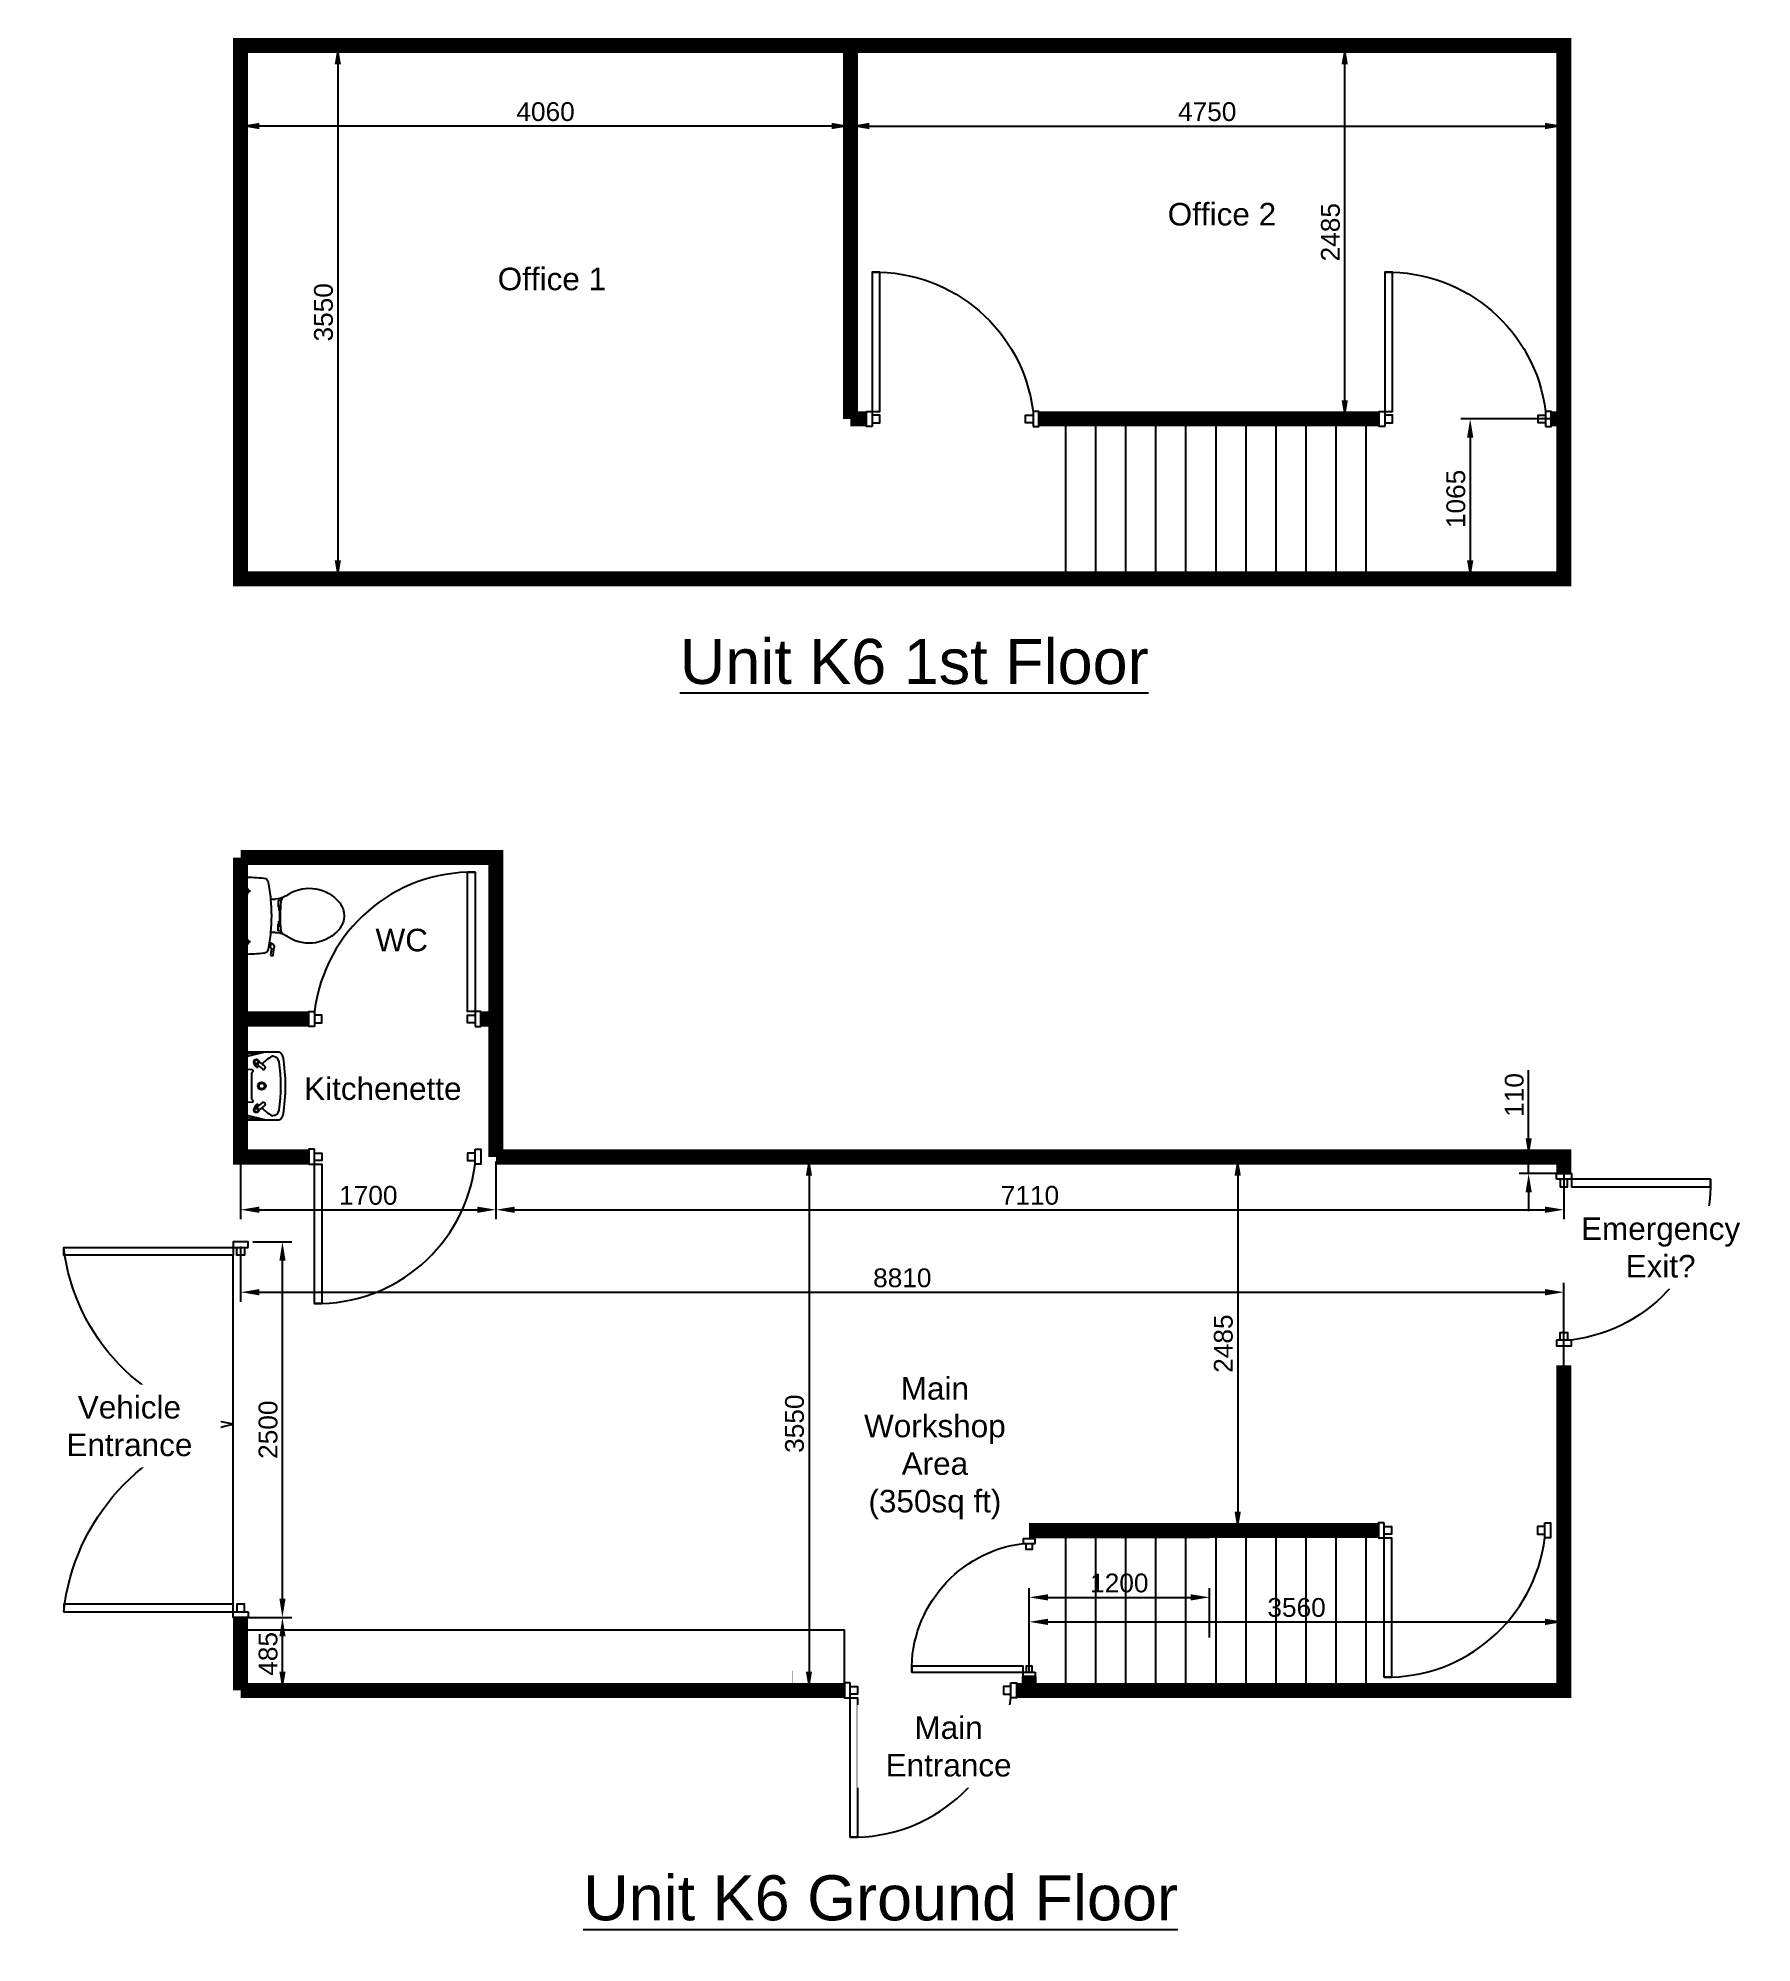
# Model space of a CAD drawing. Header units: millimetres. Extents: x 29062 to 40473, y 44294 to 56972.
import ezdxf

# ---------------------------------------------------------------- set-up
doc = ezdxf.new("R2010")
doc.units = ezdxf.units.MM
doc.linetypes.add('ACAD_ISO03W100', pattern=[30, 12, -18])
for name, color, linetype in [('230-Fittings', 1, 'Continuous'), ('240-Plumbing', 1, 'Continuous'), ('Dimensions', 4, 'Continuous'), ('Room Text', 1, 'Continuous')]:
    doc.layers.add(name, color=color, linetype=linetype)
doc.styles.add('Room Text', font='arial_0.ttf')
doc.styles.get("Standard").update_dxf_attribs({"font": 'arial_0.ttf'})
doc.dimstyles.new('ISO-25', dxfattribs={"dimtxt": 2.5, "dimasz": 2.5, "dimexe": 1.25, "dimexo": 0.625, "dimtad": 1, "dimtxsty": 'Standard', "dimcen": 2.5, "dimadec": 0, "dimazin": 0, "dimtfac": 1, "dimtmove": 0, "dimatfit": 3, "dimfxl": 1, "dimarcsym": 0})

# ---------------------------------------------------------------- blocks, each defined once
blk = doc.blocks.new('wc-pan')
at = {"layer": '240-Plumbing'}
for p, q in [((248, 0), (-248, 0)), ((-142, -45), (-184, -45)), ((-163, -66), (-163, -24)), ((193, -45), (153, -45)), ((173, -65), (173, -25)), ((-111, -200), (-111, -230)), ((-101, -250), (-57, -250)), ((-101, -271), (-101, -250)), ((-67, -250), (-67, -268)), ((-57, -250), (-57, -267)), ((101, -250), (57, -250)), ((57, -250), (57, -266)), ((67, -250), (67, -267)), ((101, -270), (101, -250)), ((111, -230), (111, -200)), ((179, -192), (183, -206)), ((182, -202), (210, -196)), ((211, -197), (209, -187)), ((262, -216), (210, -224)), ((222, -205), (259, -200)), ((265, -204), (266, -210)), ((-57, -255), (-35, -255)), ((-35, -255), (-35, -260)), ((-35, -260), (35, -260)), ((57, -255), (35, -255)), ((35, -255), (35, -260))]:
    blk.add_line(p, q, dxfattribs=at)
for centre in [(-163, -45), (173, -45)]:
    blk.add_circle(centre, 12, dxfattribs=at)
for centre, radius, start, end in [((-214, -27), 43.4, 141.7698, 181.0192), ((893, -28), 1150, 180, 186.3309), ((214, -27), 43.4, 358.9808, 38.2302), ((-893, -28), 1150, 353.6509, 360), ((-217, -151), 34, 186.3309, 259.2904), ((0, 995), 1200, 259.2904, 264.6981), ((-240, -230), 129, 326.1571, 0), ((0, 993), 1198, 264.6981, 275.3019), ((0, 995), 1200, 275.3019, 280.7271), ((240, -230), 129, 180, 213.8429), ((207, -199), 25, 195.9272, 278.4779), ((221, -195), 10, 191.8886, 277.2238), ((217, -151), 33.5, 280.7271, 353.6509), ((260, -205), 5, 15.7398, 97.2238), ((262, -211), 5, 278.4779, 15.7398), ((80, -456), 263, 148.9077, 230.8792), ((241, -553), 450, 146.1571, 148.9077), ((-101, -292), 20, 96.9358, 142.58), ((9, -1191), 926, 84.3005, 96.9358), ((-80, -456), 263, 309.1208, 31.0923), ((99, -289), 20, 37.7817, 84.3005), ((-241, -553), 450, 31.0923, 33.8429), ((0, -555), 135, 230.8792, 309.1208)]:
    blk.add_arc(centre, radius, start, end, dxfattribs=at)
blk = doc.blocks.new('basin-450x300')
at = {"layer": '240-Plumbing'}
for p, q in [((-241, 0), (241, 0)), ((-241, 0), (-241, -12)), ((241, -12), (241, 0)), ((-241, -12), (183, -12)), ((-225, -161), (-210, -19)), ((-225, -24), (-225, -256)), ((-225, -161), (-194, -34)), ((-213, -12), (-202, -12)), ((202, -12), (-202, -12)), ((187, -28), (-187, -28)), ((-163, -121), (-132, -160)), ((-128, -104), (-152, -89)), ((-144, -106), (-113, -145)), ((-108, -77), (-110, -44)), ((83, -72), (-83, -72)), ((108, -77), (110, -44)), ((144, -106), (113, -145)), ((128, -104), (152, -89)), ((163, -121), (132, -160)), ((225, -161), (194, -34)), ((213, -12), (202, -12)), ((225, -161), (210, -19)), ((213, -12), (241, -12)), ((225, -161), (213, -50)), ((225, -256), (225, -24))]:
    blk.add_line(p, q, dxfattribs=at)
for centre, radius in [((-161, -105), 16.4), ((-161, -105), 12.1), ((0, -141), 26.1), ((0, -141), 18.1), ((161, -105), 16.4), ((161, -105), 12.1)]:
    blk.add_circle(centre, radius, dxfattribs=at)
for centre, radius, start, end in [((-213, -24), 12.1, 90, 180), ((-202, -20), 8.04, 90, 173.8298), ((-187, -36), 8.04, 90, 166.373), ((330, -488), 589, 140.8108, 141.5853), ((-132, -111), 8.04, 320.8108, 61.1683), ((-100, -75), 8.04, 193.022, 316.1384), ((330, -488), 589, 135.3742, 136.1384), ((-83, -80), 8.04, 90, 135.3742), ((-83, -80), 8.04, 90, 135.3742), ((83, -80), 8.04, 44.6258, 90), ((83, -80), 8.04, 44.6258, 90), ((-330, -488), 589, 43.8616, 44.6258), ((100, -75), 8.04, 223.8616, 346.978), ((132, -111), 8.04, 118.8317, 219.1892), ((-330, -488), 589, 38.4147, 39.1892), ((187, -36), 8.04, 13.627, 90), ((202, -20), 8.04, 6.1702, 90), ((213, -24), 12.1, 0, 90), ((-190, -212), 8.04, 153.5464, 180.3778), ((-153, -212), 44.6, 180.3778, 259.5182), ((166, -434), 428, 136.9378, 148.129), ((-122, -153), 12.1, 218.446, 38.446), ((122, -153), 12.1, 141.554, 321.554), ((-166, -434), 428, 31.871, 43.0622), ((153, -212), 44.6, 280.4818, 359.6222), ((190, -212), 8.04, 359.6222, 26.4536), ((-184, -239), 44.6, 201.8532, 259.5182), ((0, 787), 1087, 259.8409, 280.1591), ((0, 815), 1083, 261.4447, 278.5553), ((184, -239), 44.6, 280.4818, 338.1468)]:
    blk.add_arc(centre, radius, start, end, dxfattribs=at)
blk = doc.blocks.new('Single Door')
at = {"linetype": 'Continuous', "lineweight": -3}
for points in [[(38233, 49696), (38233, 49734), (38333, 49734), (38333, 49696)], [(38258, 49696), (38258, 49646), (38308, 49646), (38308, 49696)], [(38333, 49696), (38333, 49646), (39260, 49646), (39260, 49696)], [(38233, 48626), (38233, 48588), (38333, 48588), (38333, 48626)], [(38258, 48626), (38258, 48676), (38308, 48676), (38308, 48626)]]:
    blk.add_lwpolyline(points, close=True, dxfattribs=at)
at = {"linetype": 'Continuous', "lineweight": -3, "extrusion": (0, 0, -1)}
blk.add_arc((-38201, 49677), 1059, 178.9338, 262.8773, dxfattribs=at)
blk = doc.blocks.new('*D19')
at = {"layer": 'DEFPOINTS', "color": 0, "transparency": 16777216}
for p in [(33841, 49525), (32421, 45975), (34195, 45975)]:
    blk.add_point(p, dxfattribs=at)
at = {"layer": 'Dimensions', "color": 0, "lineweight": -2, "transparency": 16777216}
for p, q in [((33873, 49525), (34257, 49525)), ((34195, 49400), (34195, 46100)), ((32452, 45975), (34257, 45975))]:
    blk.add_line(p, q, dxfattribs=at)
at = {"layer": 'Dimensions', "color": 0, "transparency": 16777216}
for points in [[(34174, 49400), (34215, 49400), (34195, 49525)], [(34174, 46100), (34215, 46100), (34195, 45975)]]:
    blk.add_solid(points, dxfattribs=at)
at = {"layer": 'Dimensions', "color": 0, "transparency": 16777216, "insert": (34099, 47750), "char_height": 125, "attachment_point": 5, "rotation": 90}
blk.add_mtext('3550', dxfattribs=at)
blk = doc.blocks.new('*D21')
at = {"layer": 'DEFPOINTS', "color": 0, "transparency": 16777216}
for p in [(30411, 48960), (39221, 48625), (39221, 47975)]:
    blk.add_point(p, dxfattribs=at)
at = {"layer": 'Dimensions', "color": 0, "lineweight": -2, "transparency": 16777216}
for p, q in [((30411, 48929), (30411, 48562)), ((39221, 48006), (39221, 48687)), ((30536, 48625), (39096, 48625))]:
    blk.add_line(p, q, dxfattribs=at)
at = {"layer": 'Dimensions', "color": 0, "transparency": 16777216}
for points in [[(30536, 48646), (30536, 48604), (30411, 48625)], [(39096, 48646), (39096, 48604), (39221, 48625)]]:
    blk.add_solid(points, dxfattribs=at)
at = {"layer": 'Dimensions', "color": 0, "transparency": 16777216, "insert": (34816, 48720), "char_height": 125, "attachment_point": 5}
blk.add_mtext('8810', dxfattribs=at)
blk = doc.blocks.new('*D22')
at = {"layer": 'DEFPOINTS', "color": 0, "transparency": 16777216}
for p in [(30461, 48960), (30689, 48960), (30461, 46460)]:
    blk.add_point(p, dxfattribs=at)
at = {"layer": 'Dimensions', "color": 0, "lineweight": -2, "transparency": 16777216}
for p, q in [((30492, 48960), (30752, 48960)), ((30689, 46585), (30689, 48835)), ((30492, 46460), (30752, 46460))]:
    blk.add_line(p, q, dxfattribs=at)
at = {"layer": 'Dimensions', "color": 0, "transparency": 16777216}
for points in [[(30669, 48835), (30710, 48835), (30689, 48960)], [(30669, 46585), (30710, 46585), (30689, 46460)]]:
    blk.add_solid(points, dxfattribs=at)
at = {"layer": 'Dimensions', "color": 0, "transparency": 16777216, "insert": (30594, 47710), "char_height": 125, "attachment_point": 5, "rotation": 90}
blk.add_mtext('2500', dxfattribs=at)
blk = doc.blocks.new('*D23')
at = {"layer": 'DEFPOINTS', "color": 0, "transparency": 16777216}
for p in [(30411, 46460), (30689, 46460), (30411, 45975)]:
    blk.add_point(p, dxfattribs=at)
at = {"layer": 'Dimensions', "color": 0, "lineweight": -2, "transparency": 16777216}
for p, q in [((30442, 46460), (30752, 46460)), ((30689, 46100), (30689, 46335)), ((30442, 45975), (30752, 45975))]:
    blk.add_line(p, q, dxfattribs=at)
at = {"layer": 'Dimensions', "color": 0, "transparency": 16777216}
for points in [[(30669, 46335), (30710, 46335), (30689, 46460)], [(30669, 46100), (30710, 46100), (30689, 45975)]]:
    blk.add_solid(points, dxfattribs=at)
at = {"layer": 'Dimensions', "color": 0, "transparency": 16777216, "insert": (30594, 46218), "char_height": 125, "attachment_point": 5, "rotation": 90}
blk.add_mtext('485', dxfattribs=at)
blk = doc.blocks.new('*D24')
at = {"layer": 'DEFPOINTS', "color": 0, "transparency": 16777216}
for p in [(30411, 49525), (32111, 49525), (32111, 49174)]:
    blk.add_point(p, dxfattribs=at)
at = {"layer": 'Dimensions', "color": 0, "lineweight": -2, "transparency": 16777216}
for p, q in [((30411, 49494), (30411, 49111)), ((32111, 49494), (32111, 49111)), ((30536, 49174), (31986, 49174))]:
    blk.add_line(p, q, dxfattribs=at)
at = {"layer": 'Dimensions', "color": 0, "transparency": 16777216}
for points in [[(30536, 49195), (30536, 49153), (30411, 49174)], [(31986, 49195), (31986, 49153), (32111, 49174)]]:
    blk.add_solid(points, dxfattribs=at)
at = {"layer": 'Dimensions', "color": 0, "transparency": 16777216, "insert": (31261, 49269), "char_height": 125, "attachment_point": 5}
blk.add_mtext('1700', dxfattribs=at)
blk = doc.blocks.new('*D25')
at = {"layer": 'DEFPOINTS', "color": 0, "transparency": 16777216}
for p in [(32111, 49525), (39221, 49525), (39221, 49174)]:
    blk.add_point(p, dxfattribs=at)
at = {"layer": 'Dimensions', "color": 0, "lineweight": -2, "transparency": 16777216}
for p, q in [((32111, 49494), (32111, 49111)), ((39221, 49494), (39221, 49111)), ((32236, 49174), (39096, 49174))]:
    blk.add_line(p, q, dxfattribs=at)
at = {"layer": 'Dimensions', "color": 0, "transparency": 16777216}
for points in [[(32236, 49195), (32236, 49153), (32111, 49174)], [(39096, 49195), (39096, 49153), (39221, 49174)]]:
    blk.add_solid(points, dxfattribs=at)
at = {"layer": 'Dimensions', "color": 0, "transparency": 16777216, "insert": (35666, 49269), "char_height": 125, "attachment_point": 5}
blk.add_mtext('7110', dxfattribs=at)
blk = doc.blocks.new('*D26')
at = {"layer": 'DEFPOINTS', "color": 0, "transparency": 16777216}
for p in [(35666, 49525), (36421, 47040), (37049, 47040)]:
    blk.add_point(p, dxfattribs=at)
at = {"layer": 'Dimensions', "color": 0, "lineweight": -2, "transparency": 16777216}
for p, q in [((35697, 49525), (37111, 49525)), ((37049, 49400), (37049, 47165)), ((36452, 47040), (37111, 47040))]:
    blk.add_line(p, q, dxfattribs=at)
at = {"layer": 'Dimensions', "color": 0, "transparency": 16777216}
for points in [[(37028, 49400), (37070, 49400), (37049, 49525)], [(37028, 47165), (37070, 47165), (37049, 47040)]]:
    blk.add_solid(points, dxfattribs=at)
at = {"layer": 'Dimensions', "color": 0, "transparency": 16777216, "insert": (36954, 48283), "char_height": 125, "attachment_point": 5, "rotation": 90}
blk.add_mtext('2485', dxfattribs=at)
blk = doc.blocks.new('*D27')
at = {"layer": 'DEFPOINTS', "color": 0, "transparency": 16777216}
for p in [(39221, 46431), (35661, 46066), (39221, 46066)]:
    blk.add_point(p, dxfattribs=at)
at = {"layer": 'Dimensions', "color": 0, "lineweight": -2, "transparency": 16777216}
for p, q in [((35661, 46097), (35661, 46494)), ((35786, 46431), (39096, 46431)), ((39221, 46097), (39221, 46494))]:
    blk.add_line(p, q, dxfattribs=at)
at = {"layer": 'Dimensions', "color": 0, "transparency": 16777216}
for points in [[(35786, 46452), (35786, 46410), (35661, 46431)], [(39096, 46452), (39096, 46410), (39221, 46431)]]:
    blk.add_solid(points, dxfattribs=at)
at = {"layer": 'Dimensions', "color": 0, "transparency": 16777216, "insert": (37441, 46526), "char_height": 125, "attachment_point": 5}
blk.add_mtext('3560', dxfattribs=at)
blk = doc.blocks.new('*D29')
at = {"layer": 'DEFPOINTS', "color": 0, "transparency": 16777216}
for p in [(34431, 46379), (30411, 45975), (34431, 45975)]:
    blk.add_point(p, dxfattribs=at)
at = {"layer": 'Dimensions', "color": 0, "lineweight": -2, "transparency": 16777216}
for p, q in [((30411, 45976), (30411, 46380)), ((30413, 46379), (34428, 46379)), ((34431, 45976), (34431, 46380))]:
    blk.add_line(p, q, dxfattribs=at)
at = {"layer": 'Dimensions', "color": 0, "transparency": 16777216}
for points in [[(30413, 46380), (30413, 46379), (30411, 46379)], [(34428, 46380), (34428, 46379), (34431, 46379)]]:
    blk.add_solid(points, dxfattribs=at)
at = {"layer": 'Dimensions', "color": 0, "transparency": 16777216, "insert": (32421, 46381), "char_height": 2.5, "attachment_point": 5}
blk.add_mtext('4020', dxfattribs=at)
blk = doc.blocks.new('*D30')
at = {"layer": 'DEFPOINTS', "color": 0, "transparency": 16777216}
for p in [(38986, 49525), (39221, 49525), (39221, 49415)]:
    blk.add_point(p, dxfattribs=at)
at = {"layer": 'Dimensions', "color": 0, "lineweight": -2, "transparency": 16777216}
for p, q in [((38986, 49650), (38986, 50102)), ((39189, 49525), (38924, 49525)), ((38986, 49415), (38986, 49525)), ((39189, 49415), (38924, 49415)), ((38986, 49290), (38986, 49165))]:
    blk.add_line(p, q, dxfattribs=at)
at = {"layer": 'Dimensions', "color": 0, "transparency": 16777216}
for points in [[(38966, 49650), (39007, 49650), (38986, 49525)], [(38966, 49290), (39007, 49290), (38986, 49415)]]:
    blk.add_solid(points, dxfattribs=at)
at = {"layer": 'Dimensions', "color": 0, "transparency": 16777216, "insert": (38891, 49938), "char_height": 125, "attachment_point": 5, "rotation": 90}
blk.add_mtext('110', dxfattribs=at)
blk = doc.blocks.new('*D33')
at = {"layer": 'DEFPOINTS', "color": 0, "transparency": 16777216}
for p in [(33841, 56922), (31058, 53372), (32421, 53372)]:
    blk.add_point(p, dxfattribs=at)
at = {"layer": 'Dimensions', "color": 0, "lineweight": -2, "transparency": 16777216}
for p, q in [((33810, 56922), (30996, 56922)), ((31058, 56797), (31058, 53497)), ((32389, 53372), (30996, 53372))]:
    blk.add_line(p, q, dxfattribs=at)
at = {"layer": 'Dimensions', "color": 0, "transparency": 16777216}
for points in [[(31037, 56797), (31079, 56797), (31058, 56922)], [(31037, 53497), (31079, 53497), (31058, 53372)]]:
    blk.add_solid(points, dxfattribs=at)
at = {"layer": 'Dimensions', "color": 0, "transparency": 16777216, "insert": (30963, 55147), "char_height": 125, "attachment_point": 5, "rotation": 90}
blk.add_mtext('3550', dxfattribs=at)
blk = doc.blocks.new('*D34')
at = {"layer": 'DEFPOINTS', "color": 0, "transparency": 16777216}
for p in [(36861, 46594), (35661, 46296), (36861, 46296)]:
    blk.add_point(p, dxfattribs=at)
at = {"layer": 'Dimensions', "color": 0, "lineweight": -2, "transparency": 16777216}
for p, q in [((35661, 46327), (35661, 46656)), ((36861, 46327), (36861, 46656)), ((35786, 46594), (36736, 46594))]:
    blk.add_line(p, q, dxfattribs=at)
at = {"layer": 'Dimensions', "color": 0, "transparency": 16777216}
for points in [[(35786, 46615), (35786, 46573), (35661, 46594)], [(36736, 46615), (36736, 46573), (36861, 46594)]]:
    blk.add_solid(points, dxfattribs=at)
at = {"layer": 'Dimensions', "color": 0, "transparency": 16777216, "insert": (36261, 46689), "char_height": 125, "attachment_point": 5}
blk.add_mtext('1200', dxfattribs=at)
blk = doc.blocks.new('*D35')
at = {"layer": 'DEFPOINTS', "color": 0, "transparency": 16777216}
for p in [(37473, 56922), (37762, 56922), (37473, 54437)]:
    blk.add_point(p, dxfattribs=at)
at = {"layer": 'Dimensions', "color": 0, "lineweight": -2, "transparency": 16777216}
for p, q in [((37504, 56922), (37824, 56922)), ((37762, 54562), (37762, 56797)), ((37504, 54437), (37824, 54437))]:
    blk.add_line(p, q, dxfattribs=at)
at = {"layer": 'Dimensions', "color": 0, "transparency": 16777216}
for points in [[(37741, 56797), (37783, 56797), (37762, 56922)], [(37741, 54562), (37783, 54562), (37762, 54437)]]:
    blk.add_solid(points, dxfattribs=at)
at = {"layer": 'Dimensions', "color": 0, "transparency": 16777216, "insert": (37667, 55680), "char_height": 125, "attachment_point": 5, "rotation": 90}
blk.add_mtext('2485', dxfattribs=at)
blk = doc.blocks.new('*D36')
at = {"layer": 'DEFPOINTS', "color": 0, "transparency": 16777216}
for p in [(30411, 56387), (30411, 55680), (34471, 55680)]:
    blk.add_point(p, dxfattribs=at)
at = {"layer": 'Dimensions', "color": 0, "lineweight": -2, "transparency": 16777216}
for p, q in [((30411, 55711), (30411, 56450)), ((34471, 55711), (34471, 56450)), ((34346, 56387), (30536, 56387))]:
    blk.add_line(p, q, dxfattribs=at)
at = {"layer": 'Dimensions', "color": 0, "transparency": 16777216}
for points in [[(30536, 56408), (30536, 56366), (30411, 56387)], [(34346, 56408), (34346, 56366), (34471, 56387)]]:
    blk.add_solid(points, dxfattribs=at)
at = {"layer": 'Dimensions', "color": 0, "transparency": 16777216, "insert": (32441, 56482), "char_height": 125, "attachment_point": 5}
blk.add_mtext('4060', dxfattribs=at)
blk = doc.blocks.new('*D37')
at = {"layer": 'DEFPOINTS', "color": 0, "transparency": 16777216}
for p in [(39221, 54437), (38597, 53372), (39221, 53372)]:
    blk.add_point(p, dxfattribs=at)
at = {"layer": 'Dimensions', "color": 0, "lineweight": -2, "transparency": 16777216}
for p, q in [((39189, 54437), (38534, 54437)), ((38597, 54312), (38597, 53497)), ((39189, 53372), (38534, 53372))]:
    blk.add_line(p, q, dxfattribs=at)
at = {"layer": 'Dimensions', "color": 0, "transparency": 16777216}
for points in [[(38576, 54312), (38618, 54312), (38597, 54437)], [(38576, 53497), (38618, 53497), (38597, 53372)]]:
    blk.add_solid(points, dxfattribs=at)
at = {"layer": 'Dimensions', "color": 0, "transparency": 16777216, "insert": (38502, 53905), "char_height": 125, "attachment_point": 5, "rotation": 90}
blk.add_mtext('1065', dxfattribs=at)
blk = doc.blocks.new('*D38')
at = {"layer": 'DEFPOINTS', "color": 0, "transparency": 16777216}
for p in [(34471, 56387), (39221, 56387), (39221, 56387)]:
    blk.add_point(p, dxfattribs=at)
at = {"layer": 'Dimensions', "color": 0, "lineweight": -2, "transparency": 16777216}
for p, q in [((34471, 56356), (34471, 56325)), ((34596, 56387), (39096, 56387)), ((39221, 56356), (39221, 56325))]:
    blk.add_line(p, q, dxfattribs=at)
at = {"layer": 'Dimensions', "color": 0, "transparency": 16777216}
for points in [[(34596, 56408), (34596, 56366), (34471, 56387)], [(39096, 56408), (39096, 56366), (39221, 56387)]]:
    blk.add_solid(points, dxfattribs=at)
at = {"layer": 'Dimensions', "color": 0, "transparency": 16777216, "insert": (36846, 56482), "char_height": 125, "attachment_point": 5}
blk.add_mtext('4750', dxfattribs=at)

msp = doc.modelspace()

# ---------------------------------------------------------------- linework, layer by layer
for points, const_width in [([(30410.507, 53372.147), (39220.506, 53372.147), (39220.506, 56922.152), (30410.507, 56922.152), (30410.507, 53372.147)], 100), ([(34470.506, 54437.152), (34470.506, 56922.152)], 100), ([(34578.181, 54437.152), (34470.506, 54437.152)], 100), ([(37990.77, 54437.153), (35724.937, 54437.154)], 100), ([(39220.506, 54437.152), (39137.526, 54437.152)], 100), ([(30863.751, 49525.047), (30410.507, 49525.046), (30410.507, 51517.878)], 100), ([(30410.507, 51517.878), (32110.507, 51517.878), (32110.507, 49525.046)], 100), ([(30863.751, 50443.531), (30410.507, 50443.531)], 100), ([(32010.507, 50443.531), (32110.507, 50443.531)], 100), ([(39220.506, 49415.046), (39220.506, 49525.046), (32110.507, 49525.046)], 100), ([(30863.751, 49525.047), (30410.507, 49525.046), (30410.508, 48960.044)], 1), ([(32110.507, 49525.046), (32010.507, 49525.046)], 1), ([(35660.505, 45975.041), (39220.506, 45975.041), (39220.506, 48137.55)], 100), ([(37985.749, 47040.046), (35660.505, 47040.046)], 100), ([(35660.505, 46983.561), (35660.505, 47040.046)], 1), ([(39132.506, 47040.047), (39220.506, 47040.047)], 1), ([(30410.507, 45975.041), (30410.507, 46460.041)], 100), ([(30410.507, 45975.041), (34430.507, 45975.041)], 100), ([(34430.507, 45975.666), (34430.507, 46105.666), (34085.507, 46105.666), (34085.507, 45975.041)], 1)]:
    msp.add_lwpolyline(points, dxfattribs=dict(const_width=const_width))
for points in [[(35902.483, 54437.152), (35902.483, 53372.147)], [(36102.483, 54437.152), (36102.483, 53372.147)], [(36302.483, 54437.152), (36302.483, 53372.147)], [(36502.483, 54437.152), (36502.483, 53372.147)], [(36702.483, 54437.152), (36702.483, 53372.147)], [(36702.483, 54437.152), (36702.483, 53372.147)], [(36902.483, 54437.152), (36902.483, 53372.147)], [(36902.483, 54437.152), (36902.483, 53372.147)], [(37102.483, 54437.152), (37102.483, 53372.147)], [(37302.483, 54437.152), (37302.483, 53372.147)], [(37302.483, 54437.152), (37302.483, 53372.147)], [(37502.483, 54437.152), (37502.483, 53372.147)], [(37702.483, 54437.152), (37702.483, 53372.147)], [(37902.483, 54437.152), (37902.483, 53372.147)], [(35902.483, 47040.046), (35902.483, 45975.041)], [(36102.483, 47040.046), (36102.483, 45975.041)], [(36302.483, 47040.046), (36302.483, 45975.041)], [(36502.483, 47040.046), (36502.483, 45975.041)], [(36702.483, 47040.046), (36702.483, 45975.041)], [(36702.483, 47040.046), (36702.483, 45975.041)], [(36902.483, 47040.046), (36902.483, 45975.041)], [(36902.483, 47040.046), (36902.483, 45975.041)], [(37102.483, 47040.046), (37102.483, 45975.041)], [(37302.483, 47040.046), (37302.483, 45975.041)], [(37302.483, 47040.046), (37302.483, 45975.041)], [(37502.483, 47040.046), (37502.483, 45975.041)], [(37702.483, 47040.046), (37702.483, 45975.041)], [(37902.483, 47040.046), (37902.483, 45975.041)]]:
    msp.add_lwpolyline(points)
at = {"linetype": 'ACAD_ISO03W100', "const_width": 1}
for points in [[(39137.526, 54437.152), (39137.526, 53455.747), (38078.77, 53455.747), (38078.77, 54437.153)], [(35660.505, 46983.561), (36860.505, 46983.561), (36860.505, 46066.156), (35660.505, 46066.156)]]:
    msp.add_lwpolyline(points, dxfattribs=at)
at = {"layer": 'Room Text'}
msp.add_line((30360.507, 46548.041), (30360.507, 48872.044), dxfattribs=at)
for points in [[(30460.508, 48922.044), (30460.508, 48960.044), (30360.507, 48960.044), (30360.507, 48922.044)], [(30360.507, 48922.044), (30360.507, 48872.044), (29232.807, 48872.044), (29232.807, 48922.044)], [(30435.507, 48922.044), (30435.507, 48872.044), (30385.507, 48872.044), (30385.507, 48922.044)], [(30360.507, 46498.041), (30360.507, 46548.041), (29232.807, 46548.042), (29232.807, 46498.042)], [(30435.507, 46498.041), (30435.507, 46548.041), (30385.507, 46548.041), (30385.507, 46498.041)], [(30460.508, 46498.041), (30460.508, 46460.041), (30360.507, 46460.041), (30360.507, 46498.041)]]:
    msp.add_lwpolyline(points, close=True, dxfattribs=at)
at = {"layer": 'Room Text', "extrusion": (0, 0, -1)}
for centre, radius, start, end in [((-30579.238, 49085.341), 1356.297, 279.2806267, 353.0848407), ((-30662.431, 46340.575), 1438.27, 6.2855531, 77.882249)]:
    msp.add_arc(centre, radius, start, end, dxfattribs=at)

# ---------------------------------------------------------------- block references
at = {"layer": '230-Fittings', "rotation": 90.00000000000001}
msp.add_blockref('basin-450x300', (30410.507, 49997.775), dxfattribs=at)
at = {"layer": '240-Plumbing', "xscale": -1, "rotation": 90}
msp.add_blockref('wc-pan', (30410.507, 51130.603), dxfattribs=at)
at = {"layer": 'Room Text', "rotation": 90}
for p in [(84312.482, 16154.467), (87725.071, 16154.467)]:
    msp.add_blockref('Single Door', p, dxfattribs=at)
at = {"layer": 'Room Text', "xscale": -1}
for p, rotation in [((-17723.794, 12160.846), 270), ((80598.052, 87809.532), 90), ((87720.051, 85322.732), 90), ((84164.809, 84257.727), 90)]:
    msp.add_blockref('Single Door', p, dxfattribs=dict(at, rotation=rotation))
at = {"layer": 'Room Text'}
msp.add_blockref('Single Door', (937.82, -319.255), dxfattribs=at)
at = {"layer": 'Room Text', "xscale": 0.8, "yscale": 0.8, "zscale": 0.8, "rotation": 180}
msp.add_blockref('Single Door', (66286.653, 85853.597), dxfattribs=at)

# ---------------------------------------------------------------- texts
at = {"layer": 'Dimensions', "char_height": 300, "width": 5087.49975, "attachment_point": 2, "style": 'Room Text', "bg_fill": 3, "box_fill_scale": 1.5, "bg_fill_color": 256, "bg_fill_transparency": 0}
for s, insert in [('{\\LUnit K6 1st Floor}', (34895.403, 52973.331)), ('{\\LUnit K6 Ground Floor}', (34671.643, 44744.198))]:
    msp.add_mtext(s, dxfattribs=dict(at, insert=insert))

# ---------------------------------------------------------------- dimensions: what is measured, and where the dimension line sits
at = {"layer": 'Dimensions'}
dim = msp.add_linear_dim(base=(31058.28, 53372.147), p1=(33841.278, 56922.152), p2=(32420.507, 53372.147), angle=90, text='3550', dimstyle='ISO-25', override={"dimscale": 50}, dxfattribs=at)
dim.commit()
dim.dimension.update_dxf_attribs({"geometry": '*D33', "text_midpoint": (31058.28, 55147.15), "dimtype": 160})
for base, p1, p2, picture, middle in [((37761.84, 56922.152), (37472.721, 54437.153), (37472.721, 56922.152), '*D35', (37666.769, 55679.653)), ((38596.97893, 53372.14722), (39220.50573, 54437.15216), (39220.50573, 53372.14722), '*D37', (38501.90731, 53904.64969)), ((37048.849, 47040.046), (35665.507, 49525.046), (36420.997, 47040.046), '*D26', (36953.777, 48282.546)), ((30689.42, 48960.044), (30460.508, 46460.041), (30460.508, 48960.044), '*D22', (30594.349, 47710.043)), ((30689.42, 46460.041), (30410.507, 45975.041), (30410.507, 46460.041), '*D23', (30594.348, 46217.541))]:
    dim = msp.add_linear_dim(base=base, p1=p1, p2=p2, angle=90, dimstyle='ISO-25', override={"dimscale": 50}, dxfattribs=at)
    dim.commit()
    dim.dimension.update_dxf_attribs({"geometry": picture, "text_midpoint": middle})
for base, p1, p2, picture, middle in [((30410.507, 56387.054), (34470.506, 55679.652), (30410.507, 55679.652), '*D36', (32440.507, 56482.126)), ((39220.506, 56387.054), (34470.506, 56387.054), (39220.506, 56387.054), '*D38', (36845.506, 56482.126)), ((32110.507, 49173.777), (30410.507, 49525.046), (32110.507, 49525.046), '*D24', (31260.507, 49268.848)), ((36860.505, 46593.777), (35660.505, 46295.616), (36860.505, 46295.616), '*D34', (36260.505, 46688.849)), ((39220.506, 46431.327), (35660.505, 46066.156), (39220.506, 46066.156), '*D27', (37440.505, 46526.441))]:
    dim = msp.add_linear_dim(base=base, p1=p1, p2=p2, dimstyle='ISO-25', override={"dimscale": 50}, dxfattribs=at)
    dim.commit()
    dim.dimension.update_dxf_attribs({"geometry": picture, "text_midpoint": middle})
dim = msp.add_linear_dim(base=(34194.573, 45975.041), p1=(33841.278, 49525.046), p2=(32420.507, 45975.041), angle=90, text='3550', dimstyle='ISO-25', override={"dimscale": 50}, dxfattribs=at)
dim.commit()
dim.dimension.update_dxf_attribs({"geometry": '*D19', "text_midpoint": (34099.459, 47750.044)})
dim = msp.add_linear_dim(base=(34430.507, 46379.137), p1=(30410.507, 45975.041), p2=(34430.507, 45975.041), dimstyle='ISO-25', dxfattribs=at)
dim.commit()
dim.dimension.update_dxf_attribs({"geometry": '*D29', "text_midpoint": (32420.507, 46381.038)})

# ---------------------------------------------------------------- next in the draw order: texts
at = {"layer": 'Room Text', "char_height": 150, "attachment_point": 2, "style": 'Room Text', "bg_fill": 3, "box_fill_scale": 1.5, "bg_fill_color": 256, "bg_fill_transparency": 0}
for s, insert, width in [('Office 2', (36944.063, 55874.953), 1065.82009), ('Office 1', (32483.255, 55444.033), 1065.82009), ('WC', (31483.5, 51043.87), 308.21023), ('Kitchenette', (31357.527, 50055.001), 1065.82009), ('Emergency Exit?', (39864.766, 49123.08), 1065.82009), ('Vehicle Entrance', (29670.247, 47934.338), 1065.82009), ('Main Entrance', (35124.4, 45801.973), 1065.82009)]:
    msp.add_mtext(s, dxfattribs=dict(at, insert=insert, width=width))

# ---------------------------------------------------------------- next in the draw order: linework, layer by layer
at = {"const_width": 100}
for points in [[(35660.505, 45975.041), (35577.264, 45975.041)], [(35660.505, 45975.041), (35660.505, 46066.156)]]:
    msp.add_lwpolyline(points, dxfattribs=at)

# ---------------------------------------------------------------- next in the draw order: dimensions: what is measured, and where the dimension line sits
at = {"layer": 'Dimensions'}
dim = msp.add_linear_dim(base=(38986.453, 49525.046), p1=(39220.506, 49415.046), p2=(39220.506, 49525.046), angle=90, dimstyle='ISO-25', override={"dimscale": 50}, dxfattribs=at)
dim.commit()
dim.dimension.update_dxf_attribs({"geometry": '*D30', "text_midpoint": (38891.381, 49938.288)})
for base, p1, p2, picture, middle in [((39220.506, 49173.777), (32110.507, 49525.046), (39220.506, 49525.046), '*D25', (35665.507, 49268.848)), ((39220.506, 48624.719), (30410.508, 48960.044), (39220.506, 47974.71), '*D21', (34815.507, 48719.79))]:
    dim = msp.add_linear_dim(base=base, p1=p1, p2=p2, dimstyle='ISO-25', override={"dimscale": 50}, dxfattribs=at)
    dim.commit()
    dim.dimension.update_dxf_attribs({"geometry": picture, "text_midpoint": middle})

# ---------------------------------------------------------------- next in the draw order: texts
at = {"layer": 'Room Text', "insert": (35033.117, 48059.771), "char_height": 150, "width": 1065.82009, "attachment_point": 2, "style": 'Room Text', "bg_fill": 3, "box_fill_scale": 1.5, "bg_fill_color": 256, "bg_fill_transparency": 0}
msp.add_mtext('Main Workshop Area\\P(350sq ft)', dxfattribs=at)

doc.saveas('drawing.dxf')
